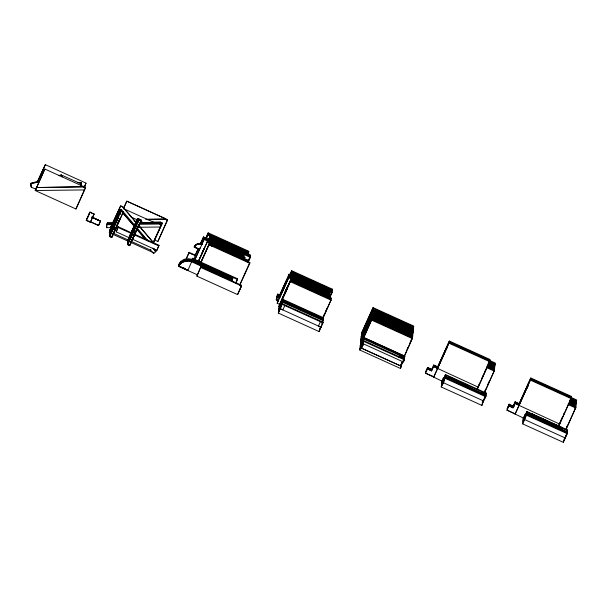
<?xml version="1.0" encoding="UTF-8"?>
<svg xmlns="http://www.w3.org/2000/svg" width="607" height="607" viewBox="0 0 607 607"><rect width="100%" height="100%" fill="white"/><g stroke="black" fill="none" stroke-linecap="round" stroke-linejoin="round"><path stroke-width="0.91" d="M36.321 189.445L31.238 187.138L30.433 183.382L39.485 180.878M31.071 185.59L31.147 184.854M31.238 187.138L30.433 183.382M36.602 187.555L44.865 169.042L83.546 186.584L36.602 187.555L44.865 169.042M61.975 176.971L61.208 174.884L81.573 184.118L80.814 185.81L81.573 184.118M36.678 186.804L35.244 190.53L75.958 208.998L84.32 190.006M85.541 187.882L83.508 186.956L83.584 186.22L85.617 187.138L85.541 187.882L75.958 208.998M86.277 220.44L89.995 212.071L94.047 214.142L90.352 222.283L86.277 220.44L89.995 212.071M90.352 222.283L94.07 213.914M88.766 221.13L98.539 225.561L100.519 221.054L91.558 216.995M98.539 225.561L100.519 221.054M111.164 227.617L106.688 227.671L106.733 223.968L112.386 223.892M106.688 227.671L106.733 223.968M113.077 222.602L107.424 222.67L107.348 223.406L113.001 223.338M109.768 236.427L111.809 237.352L123.35 211.873L121.317 210.955L109.753 236.624L111.787 237.549L123.35 211.904M109.799 236.184L116.263 221.942M109.859 235.554L114.093 226.403M109.913 235.106L116.354 221.062M109.943 234.75L117.728 217.64L115.945 221.547M110.072 233.551L119.306 213.194L120.664 213.808M110.117 233.103L119.351 212.754L120.71 213.368M110.155 232.769L117.933 215.735M110.201 232.352L117.189 217.109M110.269 231.662L119.564 210.75L121.597 211.676M110.853 232.58L110.899 232.094M112.659 234.606L113.441 232.762M116.104 220.994L116.157 220.508M117.265 216.418L110.224 232.117L119.526 211.122L120.876 211.737M128.942 237.618L116.218 231.851L118.259 226.79L131.833 232.944M119.306 213.194L120.634 214.089M119.351 212.754L120.687 213.596M119.564 210.75L120.899 211.547M119.541 210.606L123.335 212.078M116.218 231.851L118.259 226.79M121.635 211.304L119.541 210.568L109.26 232.648L119.602 210.379M122.667 206.843L120.641 205.879L110.353 227.959L120.641 205.879L122.667 206.843L136.135 222.61M127.713 244.34L129.746 245.228M127.728 244.135L133.457 231.487L135.498 232.413M127.751 243.915L134.276 229.188M127.804 243.46L135.649 225.766L133.859 229.674M127.849 243.012L134.959 226.661M127.88 242.679L137.22 221.32L138.578 221.934M127.956 241.95L137.265 220.88L138.624 221.494M128.009 241.465L137.265 220.88M128.054 241.032L135.847 223.862M128.092 240.706L135.179 224.544L128.138 240.243M128.206 239.598L137.478 218.877L139.511 219.802M128.221 239.416L137.516 218.505L141.241 220.227L129.701 245.676L127.667 244.72L139.208 219.279M128.259 239.044L137.516 218.505M128.767 240.698L128.821 240.22M129.769 245.061L137.622 227.8L137 229.12M134.018 229.12L134.071 228.634M154.087 248.733L155.931 250.835L155.84 251.662L153.579 253.589L150.68 250.19L150.756 249.454M153.579 253.589L153.662 252.793L130.611 242.33M159.497 223.308L161.538 224.226L161.462 224.962L159.421 224.044L159.497 223.308L139.709 223.551M132.334 239.158L156.94 250.312L158.973 245.251L134.375 234.097M154.466 239.94L157.858 241.48L167.517 219.628L126.802 201.16L123.737 207.92M153.328 243.134L162.152 223.672L160.119 222.746L160.195 222.01L152.66 222.109M156.94 250.312L158.973 245.251M162.152 223.672L162.228 222.936L160.195 222.01M157.858 241.48L167.441 220.364L165.407 219.438L165.476 218.74L126.802 201.16L123.403 208.899M167.441 220.364L167.517 219.628M197.207 274.751L178.716 266.359L178.792 265.623A9.044 9.044 0 0 1 180.992 262.634L184.255 260.722L188.071 260.198A10.577 10.569 0 0 1 191.88 261.131L232.595 279.592L232.519 280.328L191.804 261.867A10.577 10.569 0 0 0 187.995 260.934L182.995 261.951M186.493 258.574L189.141 252.322L195.856 255.418M191.493 253.923L191.539 253.46M191.88 261.131L187.874 270.517L178.731 266.215A9.044 9.044 0 0 1 180.932 263.218L181.918 262.444M191.956 260.395L192.032 259.659A10.577 10.569 0 0 0 188.231 258.726L184.407 259.25L181.144 261.162A9.044 9.044 0 0 0 178.944 264.151L178.868 264.887A9.044 9.044 0 0 1 181.068 261.898L184.331 259.986L188.147 259.462A10.577 10.569 0 0 1 191.956 260.395L232.671 278.856L232.747 278.12L192.032 259.659M237.512 279.508L237.587 278.772L192.389 258.279L192.313 259.014L237.512 279.508L235.728 283.439M192.836 258.491L194.847 259.644L200.219 247.618M196.789 261.04L196.865 260.304M199.582 249.029L199.521 249.583L194.301 247.216L194.354 246.662L196.592 247.679M196.888 276.147L200.887 266.754L241.594 285.313L237.603 294.607L196.888 276.147L200.887 266.754M201.099 242.618L201.152 242.064M201.888 243.938L201.828 244.492A5.668 5.66 0 0 0 194.255 247.193M203.398 237.625L203.474 236.882L244.189 255.35L244.113 256.086L203.398 237.625L200.705 243.559M204.127 239.499L204.202 238.756L244.925 257.224L244.849 257.96L204.127 239.499L194.893 259.849M207.162 242.413L207.237 241.677L247.952 260.145L247.876 260.881L207.162 242.413L198.626 261.162M207.928 235.053L208.004 234.317L248.726 252.778L248.65 253.514L207.928 235.053L206.388 238.445M208.08 233.581L208.163 232.845L248.878 251.306L248.802 252.042L208.08 233.581L205.773 238.665M205.91 269.705L205.963 269.159M249.758 263.279L249.834 262.535L209.119 244.075L213.178 246.01L213.125 246.563L209.043 244.811L249.758 263.279L239.757 285.328M250.372 257.383L250.448 256.647L209.734 238.179L209.658 238.923L250.372 257.383L248.066 262.474M209.043 239.143L209.885 236.707L250.608 255.175L247.838 261.852M239.628 289.638L239.575 290.192L241.533 285.867L237.603 294.607M278.325 300.784L276.291 299.858L276.344 299.304M276.64 296.52L277.748 294.084L279.781 295.002M279.493 297.787L277.452 296.861L277.399 297.415L279.432 298.341M277.604 295.389L276.443 298.386L277.604 295.389L279.645 296.315M277.748 294.084L279.759 295.237M279.751 304.471L277.209 303.318L278.438 300.04M277.437 301.11L277.361 301.846L278.127 300.146M278.317 313.075L282.316 303.735L320.496 320.997L323.03 322.203L322.962 322.848L319.039 331.543L278.317 313.075L282.316 303.735M278.947 307.096L290.556 281.003L331.27 299.471L322.727 318.865M278.977 306.77L287.597 287.672L286.132 291.079M279 306.543L290.556 281.003M319.039 331.543L321.073 326.483L320.997 327.219L280.282 308.751L280.358 308.015M280.502 306.634L278.476 311.603L282.475 302.218L323.19 320.678L321.877 323.66M281.375 300.184L281.314 300.738L285.601 291.026M282.627 300.746L278.628 310.131L282.627 300.746L323.341 319.206L322.552 321.52M282.779 299.274L278.78 308.66L282.779 299.274L323.501 317.734L322.712 320.048M286.451 282.87L286.504 282.316L279.455 298.113L277.422 297.187L276.291 299.858M286.603 281.398L286.663 280.844M286.777 279.766L279.015 296.861M288.75 277.869L288.826 277.133L329.54 295.601L329.464 296.337L288.75 277.869L277.209 303.318M288.902 276.397L288.978 275.661L329.7 294.129L329.616 294.865L288.902 276.397L279.281 297.605M289.053 274.925L289.129 274.189L329.851 292.657L329.776 293.393L289.053 274.925L279.44 296.133M290.632 280.267L290.707 279.531L331.422 297.999L331.346 298.735L290.632 280.267L279.091 305.716L290.707 279.531M331.961 292.847L332.037 292.111L291.322 273.643L291.246 274.379L331.961 292.847L329.654 297.931M290.245 275.449L291.474 272.171L332.196 290.639L330.959 293.917M291.55 271.435L291.633 270.699L332.348 289.167L332.272 289.903L291.55 271.435L290.017 274.827M359.754 350.011L360.808 347.105L359.754 350.011L400.468 368.472L401.531 365.573L400.468 368.472M360.376 344.025L371.985 317.939L412.707 336.399L409.937 343.076M360.414 343.661L371.985 317.939M360.596 341.908L372.144 316.467L412.859 334.927L412.783 335.663L372.068 317.203L372.144 316.467M361.188 336.293L372.759 310.572L413.473 329.04L413.397 329.776L372.683 311.308L372.759 310.572M361.476 333.531L373.062 307.628L413.784 326.096L412.935 328.531M361.522 333.076L373.062 307.628M361.552 348.198L363.585 343.167L361.552 348.198L400.635 365.93L402.6 361.605M400.984 366.218L404.626 357.614L363.912 339.146L359.905 348.532L361.939 343.562L363.631 344.336M362.03 342.644L362.091 342.09M362.903 336.195L362.963 335.641M363.054 334.723L370.133 318.698L370.073 319.252M363.252 332.856L370.27 317.393M362.698 343.516L363.752 340.618L404.474 359.086L404.391 359.822L403.412 361.984L362.698 343.516L363.752 340.618M363.995 338.319L404.702 356.878L363.995 338.319L360.057 347.06L364.063 337.674L404.778 356.142L404.118 357.675M364.063 337.674L404.77 356.233M369.61 323.668L369.671 323.121M369.769 322.196L369.822 321.642M369.921 320.724L369.974 320.17M370.399 316.126L361.135 336.756L372.683 311.308M370.687 313.387L370.725 312.992M371.833 319.411L360.217 345.588L371.833 319.411L412.548 337.879L404.012 357.273M372.22 315.731L372.296 314.995L413.01 333.455L412.935 334.191L372.22 315.731L360.679 341.172L372.296 314.995M372.448 313.523L360.831 339.7L372.448 313.523L413.17 331.983L412.32 334.419M372.599 312.044L360.983 338.228L372.599 312.044L413.321 330.512L412.472 332.947M372.85 309.653L383.093 313.72L413.625 327.568L413.549 328.304L372.85 309.653L361.309 335.102L372.888 309.289M398.807 357.485L399.527 355.399L398.549 357.561M400.635 365.93L400.711 365.217M403.412 361.984L404.474 359.086M442.139 381.204L425.568 373.206L433.739 376.621M431.577 370.907L427.525 368.881L431.577 370.907L433.557 366.4L437.632 368.244L449.203 342.523L489.917 360.99L477.231 389.535M427.662 367.592L431.729 369.435L427.662 367.592L425.697 371.916L427.677 367.402M449.355 341.051L437.784 366.772L433.694 365.111L437.738 367.235L449.355 341.051L490.077 359.519L488.84 362.796M441.19 386.94L445.189 377.554L485.904 396.022L485.828 396.758L483.46 400.886L481.905 405.408L441.19 386.94L443.558 382.789L445.189 377.554M446.828 348.281L446.889 347.682M447.002 346.605L437.055 368.532M443.634 382.069L443.558 382.789L483.46 400.886L485.904 396.022M445.303 376.446L450.432 378.389L485.979 395.286L445.303 376.446L441.38 385.096L445.341 376.082M445.5 374.61L441.532 383.624L445.5 374.61L486.215 393.07L485.425 395.385M433.656 377.357L449.203 342.523M480.964 392.327L486.063 394.542L482.133 403.2M481.905 405.408L483.536 400.165M484.75 392.327L494.447 370.391L486.814 366.932M493.757 371.347L494.599 368.919L487.816 365.839M493.908 369.875L494.751 367.447L487.967 364.367M494.212 366.932L495.062 364.503L489.121 361.81M494.371 365.46L495.213 363.032L489.28 360.338M523.575 418.14L506.997 410.135L514.326 413.458M513.014 407.843L508.962 405.81L513.014 407.843L514.994 403.329L519.068 405.18L530.639 379.458L571.354 397.926L558.668 426.463M509.129 404.194L507.118 408.997L509.129 404.194L514.015 406.409M515.153 401.788L513.158 406.44L515.153 401.788L519.228 403.632M519.175 404.163L528.431 383.533M519.22 403.708L530.791 377.986L571.506 396.447L569.51 401.424M522.619 423.868L526.626 414.482L567.34 432.95L567.264 433.686L563.342 442.336L522.619 423.868L526.626 414.482M524.66 418.807L524.585 419.543L565.299 438.011L565.375 437.275M528.28 385.005L527.02 387.577M526.739 413.382L531.869 415.317L567.416 432.214L526.739 413.382L522.817 422.032L526.777 413.01M526.929 411.538L522.968 420.56L526.929 411.538L567.651 430.006L566.855 432.313M515.093 414.285L530.639 379.458M518.537 405.408L530.791 377.986M559.813 423.367L559.737 424.103L514.979 403.518M563.342 442.336L563.417 441.6M566.187 429.263L575.884 407.32L568.243 403.86M574.419 409.975L576.035 405.848L569.252 402.775M570.405 400.21L576.339 402.904L576.263 403.64L569.48 400.567M575.648 403.867L576.498 401.432L570.557 398.738M120.353 218.285L118.631 222.109M137.448 227.238L137.683 226.692L137.455 227.17M135.164 232.936L135.452 232.261L135.171 232.853M138.07 226.199L138.358 225.531M204.18 248.597L198.269 261.7M117.128 219.317L118.509 216.236L116.688 220.311M117.037 220.197L118.418 217.116L116.597 221.191M119.169 220.242L119.511 219.476M116.901 225.576L117.25 224.81M132.781 232.785L134.162 229.704L132.341 233.771M135.05 227.443L135.68 226.001L135.058 227.322M134.959 228.323L136.332 225.243L134.511 229.309M137.083 228.369L137.713 226.927L137.432 227.511M286.868 288.469L287.718 286.527L287.339 287.316M37.588 181.925L45.32 164.664L86.035 183.132L84.161 187.343L86.035 183.132M116.415 220.561L116.84 219.597L116.21 221.009M114.42 225.645L116.24 221.578L114.435 225.5M134.329 228.68L134.754 227.724L134.132 229.135M134.602 228.437L136.423 224.362L134.617 228.285M136.81 228.657L137.167 227.853M134.375 234.697L136.097 230.872L135.816 231.419M286.269 289.805L287.756 286.2L284.85 292.771M87.787 216.949C84.494 224.332 91.771 208.133 88.493 215.477M116.165 221.456L117.052 219.522M113.904 226.798L114.791 224.856M116.074 222.337L116.961 220.394M115.937 227.716L116.825 225.781M118.115 223.262L119.002 221.32M134.086 229.583L134.966 227.648M131.818 234.924L132.705 232.982M133.995 230.463L134.875 228.52M133.859 235.842L134.739 233.907M136.218 230.986L138.366 226.161L136.56 230.091M202.101 253.498L204.286 248.346L201.38 254.917M285.571 291.352L286.299 289.486M285.419 292.824L287.566 287.999L286.732 289.782M526.975 388.04L528.265 385.142L526.542 388.89M84.692 189.179L85.617 187.138M114.237 230.979L115.376 228.293M118.251 221.934L117.97 222.541L118.259 221.866M111.9 236.48L117.644 223.642M111.855 236.905L117.197 225.129M133.669 235.584L134.8 233.02M130.626 242.474L135.558 231.76M130.915 242.322L132.933 237.732M133.297 237.102L134.048 235.448M153.085 242.861L160.233 227.094M160.612 226.267L161.538 224.226M153.404 242.398L160.931 225.804M161.31 224.969L162.228 222.936M185.81 259.652L189.141 252.322M191.675 259.849L192.389 258.279M195.006 255.547L198.201 248.582M200.416 243.695L203.474 236.882M193.39 259.675L198.398 248.65M201.509 244.697L204.202 238.756M205.849 237.929L208.163 232.845M206.084 238.559L208.004 234.317M198.292 261.465L207.237 241.677M208.732 239.257L209.885 236.707M208.967 239.879L209.734 238.179M200.651 262.732L209.119 244.075M200.644 262.823L209.112 244.166M200.963 262.619L209.051 244.72M232.033 279.698L232.747 278.12M244.151 258.923L244.925 257.224M235.804 282.703L237.587 278.772M247.186 261.837L247.952 260.145M249.834 256.875L250.608 255.175M248.142 261.738L250.448 256.647M240.22 283.742L249.834 262.535M277.452 296.861L276.322 299.539L278.355 300.457M279.129 296.246L289.129 274.189M279.364 296.869L288.978 275.661M279.592 297.491L288.826 277.133M289.706 274.941L291.633 270.699M289.941 275.563L291.474 272.171M290.556 275.335L291.322 273.643M282.247 304.38L284.789 305.579L282.824 309.904L280.282 308.705M331.581 290.859L332.348 289.167M329.73 297.195L332.037 292.111M322.962 322.848L320.413 321.733L318.455 326.065L321.004 327.173M323.265 316.543L324.806 313.151M325.58 311.459L327.112 308.068M323.19 317.279L330.883 300.321M322.787 319.312L323.501 317.734M322.628 320.784L323.341 319.206M319.517 329.351L320.496 327.188M321.399 325.807L323.03 322.203M362.925 335.967L369.951 320.405M369.8 321.877L360.52 342.644L372.068 317.203M412.32 331.589L413.473 329.04M412.548 332.211L413.321 330.512M412.396 333.683L413.17 331.983M411.933 338.099L412.707 336.399M406.857 349.86L408.01 347.318M404.474 355.687L406.781 350.596M407.547 348.904L412.548 337.879M404.065 357.713L404.778 356.142M401.037 364.496L402.35 361.613M400.779 365.528L401.849 363.168M403.989 358.449L404.71 356.787M401.06 365.482L402.487 362.333M403.2 360.763L404.626 357.614M425.545 373.388L427.525 368.881M431.729 369.435L433.717 364.928M431.6 370.725L433.557 366.4M433.686 377.084L446.866 347.887M465.068 386.151L465.781 384.58L445.455 374.974M478.453 385.695L479.606 383.154M481.533 378.912L483.84 373.829M484.614 372.129L486.146 368.737M477.307 388.791L478.377 386.439L478.301 387.175L433.542 366.582M478.764 385.589L489.917 360.99M494.295 366.196L495.062 364.503M493.832 370.611L494.599 368.919M484.523 391.705L485.676 389.163M487.596 384.921L489.136 381.53M484.826 391.591L494.447 370.391M485.145 395.43L486.215 393.07M482.413 403.147L485.995 395.187M506.982 410.317L508.962 405.81M513.029 407.654L514.994 403.329M515.123 414.012L528.302 384.823L526.588 388.434M546.497 423.079L547.211 421.508L526.891 411.91M570.739 398.146L571.506 396.447M558.819 424.991L559.533 423.42M559.889 422.631L562.583 416.698M563.736 414.149L564.502 412.457M558.744 425.727L571.354 397.926M575.573 404.603L576.339 402.904M566.726 426.941L567.492 425.249M565.876 429.377L575.884 407.32M566.574 432.366L567.651 430.006M563.493 440.864L564.563 438.504M565.276 436.934L566.346 434.574M563.744 440.879L567.014 433.671M115.58 222.617L117.075 219.317M115.489 223.497L116.984 220.197M115.353 228.877L115.96 227.557M117.576 224.287L118.327 222.64M118.13 223.095L120.353 218.224M133.494 230.743L134.989 227.443M131.233 236.085L132.728 232.785M136.173 229.992L136.378 229.552M133.32 236.867L134.762 233.703M136.241 230.766L135.444 232.542L133.403 231.624L135.589 226.874L134.526 229.165M201.41 254.591L203.906 249.143M284.88 292.445L286.914 287.984M284.691 294.243L285.472 292.278M285.442 292.604L286.17 290.753M116.703 220.166L117.766 217.875L117.143 219.195M116.612 221.039L117.675 218.755L117.052 220.075M118.646 221.965L119.708 219.673L119.427 220.265M132.356 233.627L133.419 231.335L132.796 232.663M136.825 228.536L137.182 227.762M134.39 234.545L134.83 233.581M37.535 181.546L45.32 164.664M37.346 182.009L43.628 168.397M114.882 224.537L115.505 223.209L113.319 227.959L115.383 228.976M119.177 220.121L119.518 219.393M116.916 225.455L117.257 224.727M138.077 226.085L138.366 225.478M154.868 251.154L155.999 250.19M181.948 262.148L185.461 260.684L188.041 260.494A10.577 10.569 0 0 1 191.85 261.427M30.35 184.149L39.417 181.531M59.357 175.772L61.17 175.248M58.5 175.635L61.208 174.884L61.99 176.569M140.194 222.815L154.041 222.458L123.76 208.725M145.748 219.279L165.476 218.74M77.681 182.639L81.406 182.57L80.655 184.255L81.406 182.57L77.613 182.578M83.508 186.956L36.602 187.54L35.244 190.53L84.616 189.915M147.577 219.658L165.407 219.438M140.331 222.997L160.119 222.746M106.657 224.704L112.31 224.628M138.692 224.302L159.421 224.044M139.109 227.268L160.536 227.003M79.798 186.599L83.546 186.584M32.125 182.677L34.015 182.669M449.279 341.787L489.993 360.255M530.715 378.722L571.43 397.19M570.709 397.266L576.65 399.96L576.574 400.696L570.633 398.002M372.986 308.364L413.708 326.832M489.204 361.074L495.137 363.768M449.127 343.259L489.841 361.726M530.564 380.194L571.278 398.662M291.398 272.907L332.12 291.375M489.045 362.546L494.986 365.239M570.481 399.474L576.422 402.168M488.969 363.282L494.91 365.975L494.834 366.711L488.043 363.631M209.81 237.443L250.532 255.911M569.404 401.303L576.187 404.376L576.111 405.112L569.328 402.039M372.523 312.787L413.246 331.247M487.891 365.103L494.675 368.183M372.372 314.259L413.086 332.719M486.89 366.188L494.523 369.655M569.169 403.511L575.96 406.584M486.738 367.667L494.371 371.127M568.167 404.596L575.8 408.056M213.156 246.245L209.089 244.393L213.148 246.336M290.48 281.739L331.194 300.207M371.909 318.675L412.631 337.143M371.757 320.147L412.472 338.615M121.734 210.06L119.7 209.096L121.734 210.06L135.194 225.827M137.493 218.695L138.851 219.309M137.455 219.059L139.496 219.984M139.473 220.166L137.44 219.241L139.451 220.349M119.503 211.304L120.861 211.919M131.142 217.071L137.842 220.106M140.361 221.252L143.707 222.769M198.808 248.923L194.331 246.89A5.668 5.66 0 0 1 201.843 244.211M137.243 221.107L138.601 221.722M194.323 246.981L199.544 249.348M134.17 220.895L135.877 221.669M189.081 252.876L195.811 255.881M515.123 402.115L519.19 403.966M277.551 295.943L279.584 296.869M133.388 231.791L135.467 232.64M277.429 297.096L279.463 298.014M89.973 212.298L94.047 214.142M282.703 300.01L323.425 318.47M282.551 301.482L323.265 319.942M465.781 384.58L486.139 393.806M547.211 421.508L567.568 430.742M509.083 404.672L513.962 406.887M118.183 227.526L130.907 233.293M133.449 234.446L158.897 245.987M276.314 299.63L278.347 300.556M399.459 356.043L404.55 358.35M92.355 217.541L100.504 221.236M113.372 227.822L115.406 228.748M200.811 267.49L241.525 285.958M284.789 305.579L320.413 321.733M363.676 341.354L404.391 359.822M445.113 378.29L485.828 396.758M526.55 415.218L567.264 433.686M154.208 250.061L155.931 250.835M361.871 344.207L363.563 344.981M90.413 221.692L98.554 225.379M86.3 220.212L90.375 222.056M113.357 233.263L128.623 240.19M131.165 241.343L150.68 250.19M112.674 234.203L128.047 241.169M360.733 347.841L401.455 366.309M183.777 268.036L185.439 268.795M181.258 267.05L178.762 265.919A9.044 9.044 0 0 1 180.962 262.922L184.232 260.873L188.056 260.342A10.577 10.569 0 0 1 191.865 261.276M182.927 267.808L185.423 268.939M187.904 270.221L178.746 266.063A9.044 9.044 0 0 1 180.947 263.074L184.202 261.169L188.026 260.638A10.577 10.569 0 0 1 191.835 261.571M134.458 226.252L122.804 212.898L134.428 226.578M136.916 229.059L146.727 240.304M122.675 206.805L136.15 222.443M138.601 225.28L154.527 243.764M138.578 225.47L153.875 243.392M137.03 227.974L148.04 240.873M136.871 229.446L145.437 239.477M152.782 248.081L155.84 251.662M107.424 222.67L107.447 224.158M194.278 246.966A5.668 5.66 0 0 1 201.835 244.302M194.316 246.639A5.668 5.66 0 0 1 201.865 243.984M178.777 265.775A9.044 9.044 0 0 1 180.977 262.778M191.82 261.716A10.577 10.569 0 0 0 188.011 260.782L184.187 261.313L180.916 263.37A9.044 9.044 0 0 0 178.716 266.359M110.193 229.514L110.117 230.25L119.693 209.134L109.412 231.176L110.193 229.514M110.026 234.006L109.966 234.552L117.045 218.535L110.026 234.006M127.69 244.522L129.723 245.471L141.264 220L139.231 219.074L127.69 244.553M287.71 303.143L287.65 303.697L318.189 317.544L318.243 316.991L287.71 303.143M441.729 381.788L443.687 377.463L441.729 381.788M523.158 418.716L523.082 419.452L525.123 414.391L523.158 418.716M532.013 413.936L562.492 428.345L562.545 427.791L532.013 413.936M118.851 220.599L118.631 221.092L118.851 220.576M92.089 217.306L99.29 220.591L92.089 217.306"/></g></svg>
